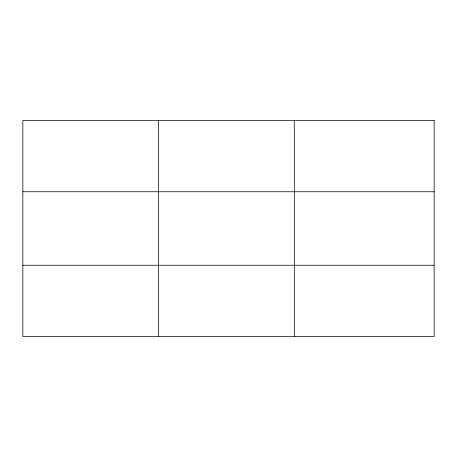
<?xml version="1.0" encoding="UTF-8"?>
<svg xmlns="http://www.w3.org/2000/svg" width="457" height="457" viewBox="0 0 457 457"><rect width="100%" height="100%" fill="white"/><g stroke="black" fill="none" stroke-linecap="round" stroke-linejoin="round"><path stroke-width="0.69" d="M158.579 120.391L158.579 336.609M294.308 120.391L294.308 336.609M22.85 191.746L434.15 191.746M22.85 265.254L434.15 265.254M434.15 120.391L434.15 336.609L22.85 336.609L22.85 120.391L434.15 120.391"/></g></svg>
